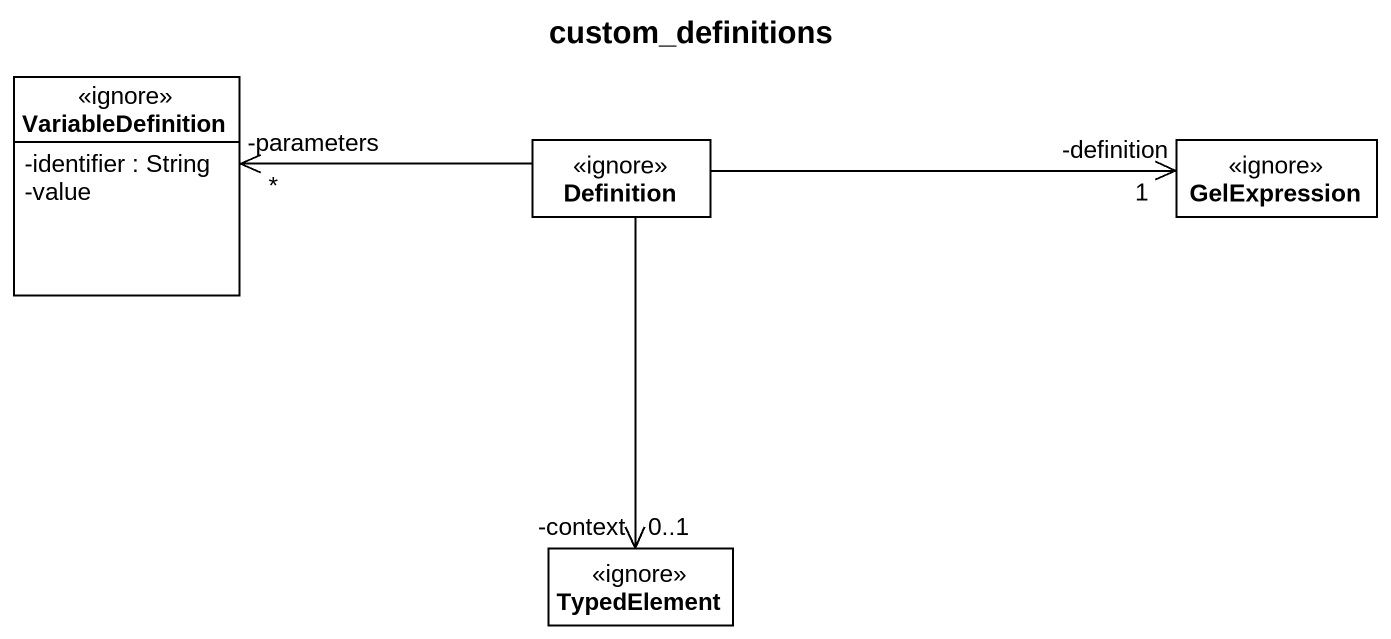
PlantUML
@startuml
title custom_definitions
hide circle
hide empty members
skinparam classAttributeIconSize 0
class VariableDefinition <<ignore>> {
  -identifier : String
  -value
}
class Definition <<ignore>>
class GelExpression <<ignore>>
class TypedElement <<ignore>>
Definition -left-> "-parameters\n*" VariableDefinition
Definition -right-> "-definition\n1" GelExpression
Definition --> "-context\n0..1" TypedElement
@enduml
